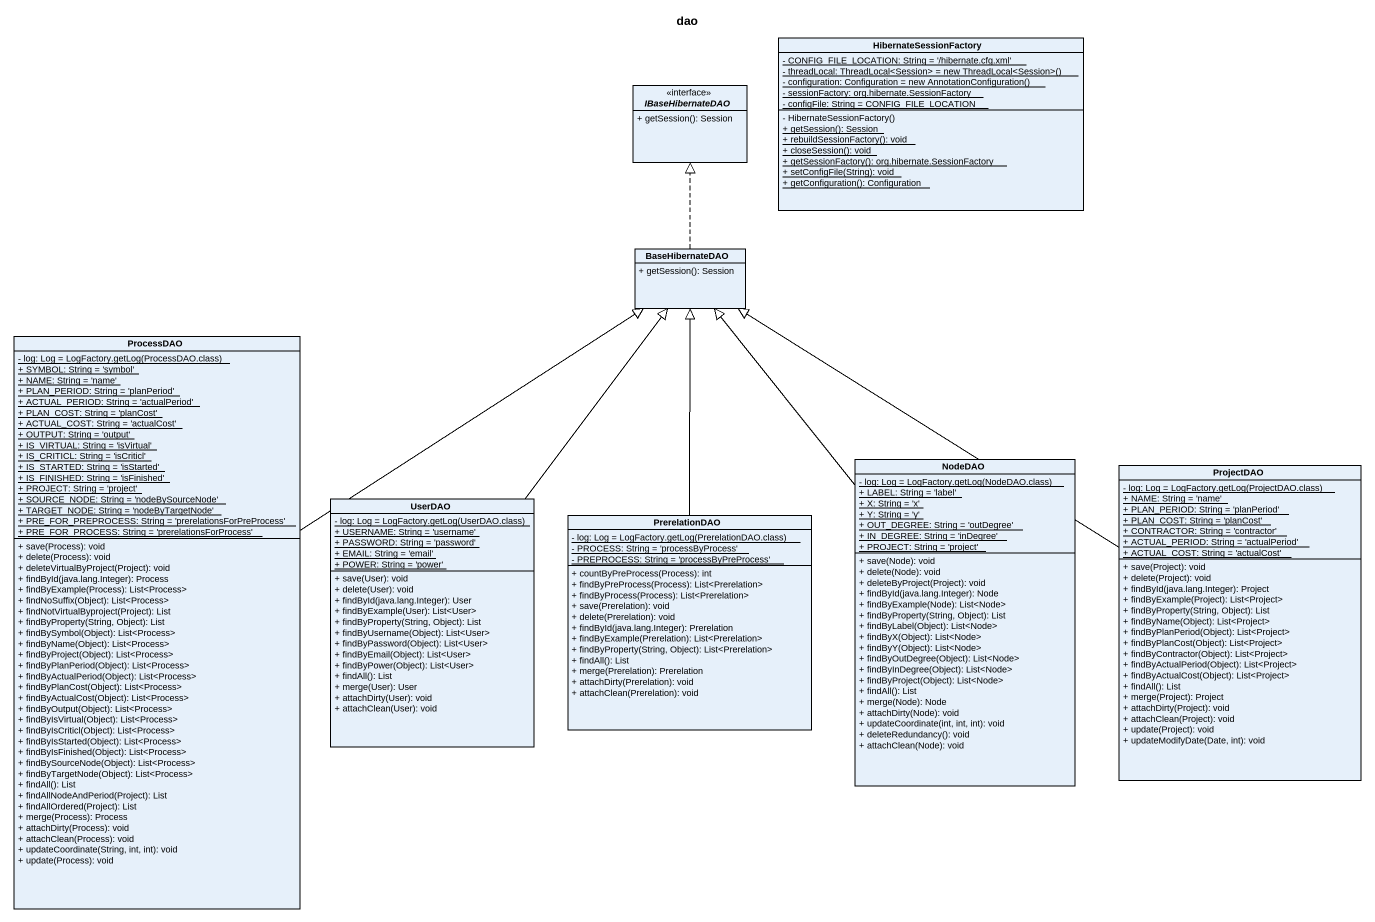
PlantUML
@startuml
title dao
hide circle
hide empty members
skinparam classAttributeIconSize 0
class HibernateSessionFactory {
  {static} - CONFIG_FILE_LOCATION: String = '/hibernate.cfg.xml'
  {static} {field} - threadLocal: ThreadLocal<Session> = new ThreadLocal<Session>()
  {static} {field} - configuration: Configuration = new AnnotationConfiguration()
  {static} - sessionFactory: org.hibernate.SessionFactory
  {static} - configFile: String = CONFIG_FILE_LOCATION
  - HibernateSessionFactory()
  {static} + getSession(): Session
  {static} + rebuildSessionFactory(): void
  {static} + closeSession(): void
  {static} + getSessionFactory(): org.hibernate.SessionFactory
  {static} + setConfigFile(String): void
  {static} + getConfiguration(): Configuration
}
interface IBaseHibernateDAO <<interface>> {
  + getSession(): Session
}
class BaseHibernateDAO {
  + getSession(): Session
}
class ProcessDAO {
  {static} {field} - log: Log = LogFactory.getLog(ProcessDAO.class)
  {static} + SYMBOL: String = 'symbol'
  {static} + NAME: String = 'name'
  {static} + PLAN_PERIOD: String = 'planPeriod'
  {static} + ACTUAL_PERIOD: String = 'actualPeriod'
  {static} + PLAN_COST: String = 'planCost'
  {static} + ACTUAL_COST: String = 'actualCost'
  {static} + OUTPUT: String = 'output'
  {static} + IS_VIRTUAL: String = 'isVirtual'
  {static} + IS_CRITICL: String = 'isCriticl'
  {static} + IS_STARTED: String = 'isStarted'
  {static} + IS_FINISHED: String = 'isFinished'
  {static} + PROJECT: String = 'project'
  {static} + SOURCE_NODE: String = 'nodeBySourceNode'
  {static} + TARGET_NODE: String = 'nodeByTargetNode'
  {static} + PRE_FOR_PREPROCESS: String = 'prerelationsForPreProcess'
  {static} + PRE_FOR_PROCESS: String = 'prerelationsForProcess'
  + save(Process): void
  + delete(Process): void
  + deleteVirtualByProject(Project): void
  + findById(java.lang.Integer): Process
  + findByExample(Process): List<Process>
  + findNoSuffix(Object): List<Process>
  + findNotVirtualByproject(Project): List
  + findByProperty(String, Object): List
  + findBySymbol(Object): List<Process>
  + findByName(Object): List<Process>
  + findByProject(Object): List<Process>
  + findByPlanPeriod(Object): List<Process>
  + findByActualPeriod(Object): List<Process>
  + findByPlanCost(Object): List<Process>
  + findByActualCost(Object): List<Process>
  + findByOutput(Object): List<Process>
  + findByIsVirtual(Object): List<Process>
  + findByIsCriticl(Object): List<Process>
  + findByIsStarted(Object): List<Process>
  + findByIsFinished(Object): List<Process>
  + findBySourceNode(Object): List<Process>
  + findByTargetNode(Object): List<Process>
  + findAll(): List
  + findAllNodeAndPeriod(Project): List
  + findAllOrdered(Project): List
  + merge(Process): Process
  + attachDirty(Process): void
  + attachClean(Process): void
  + updateCoordinate(String, int, int): void
  + update(Process): void
}
class NodeDAO {
  {static} {field} - log: Log = LogFactory.getLog(NodeDAO.class)
  {static} + LABEL: String = 'label'
  {static} + X: String = 'x'
  {static} + Y: String = 'y'
  {static} + OUT_DEGREE: String = 'outDegree'
  {static} + IN_DEGREE: String = 'inDegree'
  {static} + PROJECT: String = 'project'
  + save(Node): void
  + delete(Node): void
  + deleteByProject(Project): void
  + findById(java.lang.Integer): Node
  + findByExample(Node): List<Node>
  + findByProperty(String, Object): List
  + findByLabel(Object): List<Node>
  + findByX(Object): List<Node>
  + findByY(Object): List<Node>
  + findByOutDegree(Object): List<Node>
  + findByInDegree(Object): List<Node>
  + findByProject(Object): List<Node>
  + findAll(): List
  + merge(Node): Node
  + attachDirty(Node): void
  + updateCoordinate(int, int, int): void
  + deleteRedundancy(): void
  + attachClean(Node): void
}
class ProjectDAO {
  {static} {field} - log: Log = LogFactory.getLog(ProjectDAO.class)
  {static} + NAME: String = 'name'
  {static} + PLAN_PERIOD: String = 'planPeriod'
  {static} + PLAN_COST: String = 'planCost'
  {static} + CONTRACTOR: String = 'contractor'
  {static} + ACTUAL_PERIOD: String = 'actualPeriod'
  {static} + ACTUAL_COST: String = 'actualCost'
  + save(Project): void
  + delete(Project): void
  + findById(java.lang.Integer): Project
  + findByExample(Project): List<Project>
  + findByProperty(String, Object): List
  + findByName(Object): List<Project>
  + findByPlanPeriod(Object): List<Project>
  + findByPlanCost(Object): List<Project>
  + findByContractor(Object): List<Project>
  + findByActualPeriod(Object): List<Project>
  + findByActualCost(Object): List<Project>
  + findAll(): List
  + merge(Project): Project
  + attachDirty(Project): void
  + attachClean(Project): void
  + update(Project): void
  + updateModifyDate(Date, int): void
}
class UserDAO {
  {static} {field} - log: Log = LogFactory.getLog(UserDAO.class)
  {static} + USERNAME: String = 'username'
  {static} + PASSWORD: String = 'password'
  {static} + EMAIL: String = 'email'
  {static} + POWER: String = 'power'
  + save(User): void
  + delete(User): void
  + findById(java.lang.Integer): User
  + findByExample(User): List<User>
  + findByProperty(String, Object): List
  + findByUsername(Object): List<User>
  + findByPassword(Object): List<User>
  + findByEmail(Object): List<User>
  + findByPower(Object): List<User>
  + findAll(): List
  + merge(User): User
  + attachDirty(User): void
  + attachClean(User): void
}
class PrerelationDAO {
  {static} {field} - log: Log = LogFactory.getLog(PrerelationDAO.class)
  {static} - PROCESS: String = 'processByProcess'
  {static} - PREPROCESS: String = 'processByPreProcess'
  + countByPreProcess(Process): int
  + findByPreProcess(Process): List<Prerelation>
  + findByProcess(Process): List<Prerelation>
  + save(Prerelation): void
  + delete(Prerelation): void
  + findById(java.lang.Integer): Prerelation
  + findByExample(Prerelation): List<Prerelation>
  + findByProperty(String, Object): List<Prerelation>
  + findAll(): List
  + merge(Prerelation): Prerelation
  + attachDirty(Prerelation): void
  + attachClean(Prerelation): void
}
BaseHibernateDAO .up.|> IBaseHibernateDAO
ProcessDAO -up-|> BaseHibernateDAO
NodeDAO -up-|> BaseHibernateDAO
ProjectDAO -up-|> BaseHibernateDAO
UserDAO -up-|> BaseHibernateDAO
PrerelationDAO -up-|> BaseHibernateDAO
@enduml
